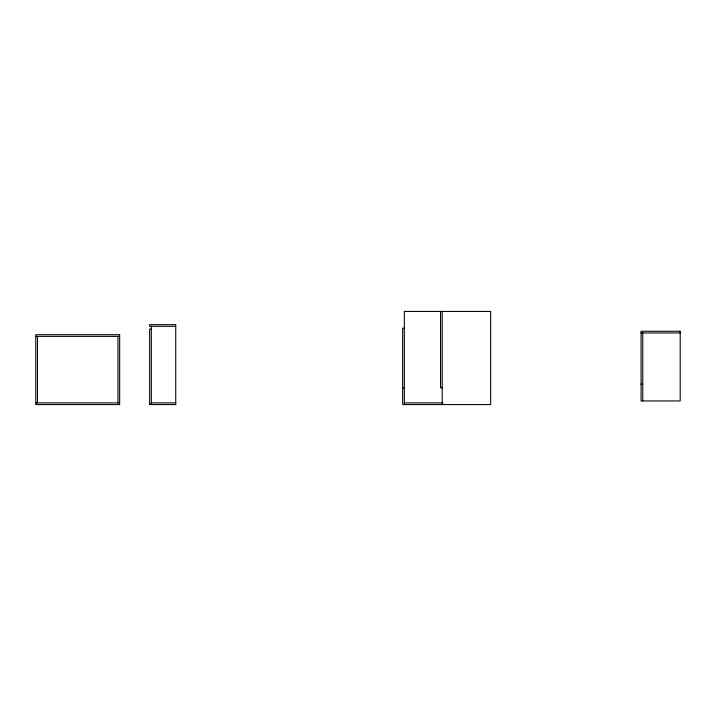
<?xml version="1.0" encoding="UTF-8"?>
<svg xmlns="http://www.w3.org/2000/svg" width="716" height="716" viewBox="0 0 716 716"><rect width="100%" height="100%" fill="white"/><g stroke="black" fill="none" stroke-linecap="round" stroke-linejoin="round"><path stroke-width="1.07" d="M175.733 326.326L149.653 326.326L149.653 324.652L175.733 324.652L175.733 404.576L149.653 404.576L149.653 329.118L151.327 329.118M404.343 328.188L402.669 328.188L402.669 404.576L490.657 404.576L490.657 311.424L404.343 311.424L404.343 404.576M641.071 332.94L680.2 332.94M35.8 336.386L119.644 336.386M641.071 384.179L642.753 384.179M402.669 387.812L404.343 387.812M442.211 387.812L440.537 387.812L440.537 311.424M35.8 402.902L119.644 402.902M151.327 402.902L175.733 402.902M404.343 402.902L443.159 402.902M149.653 404.298L151.327 404.298M642.753 332.94L642.753 400.942M442.211 311.424L442.211 404.576M151.327 326.326L151.327 404.576M117.961 336.386L117.961 402.902M37.474 336.386L37.474 402.902M680.2 331.266L641.071 331.266L641.071 400.942L680.2 400.942L680.2 331.266M119.644 334.712L35.8 334.712L35.8 404.576L119.644 404.576L119.644 334.712"/></g></svg>
